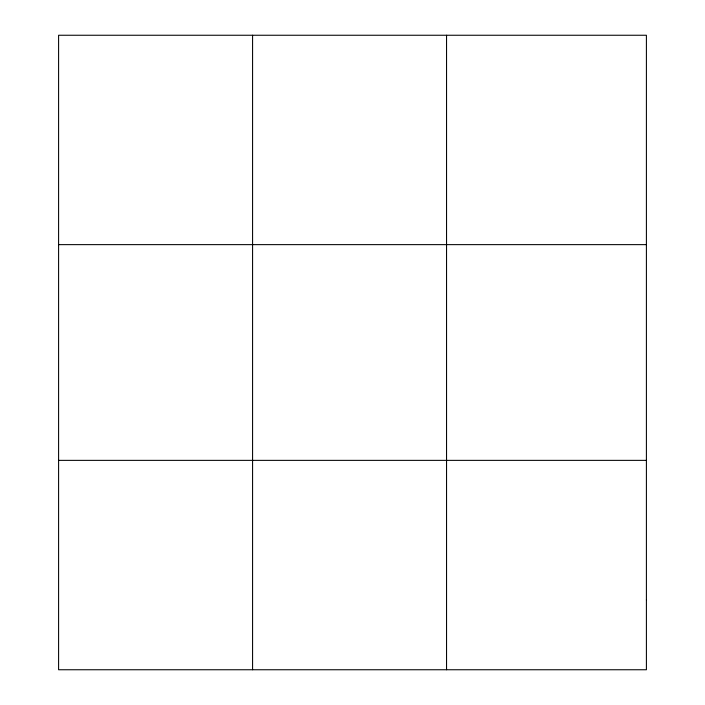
<?xml version="1.0" encoding="UTF-8"?>
<svg xmlns="http://www.w3.org/2000/svg" width="705" height="705" viewBox="0 0 705 705"><rect width="100%" height="100%" fill="white"/><g stroke="black" fill="none" stroke-linecap="round" stroke-linejoin="round"><path stroke-width="1.06" d="M252.575 35.25L252.575 669.75M446.547 35.25L446.547 669.75M58.594 244.635L646.406 244.635M58.594 460.365L646.406 460.365M646.406 599.955L646.406 669.75L58.594 669.75L58.594 35.25L646.406 35.25L646.406 599.955"/></g></svg>
